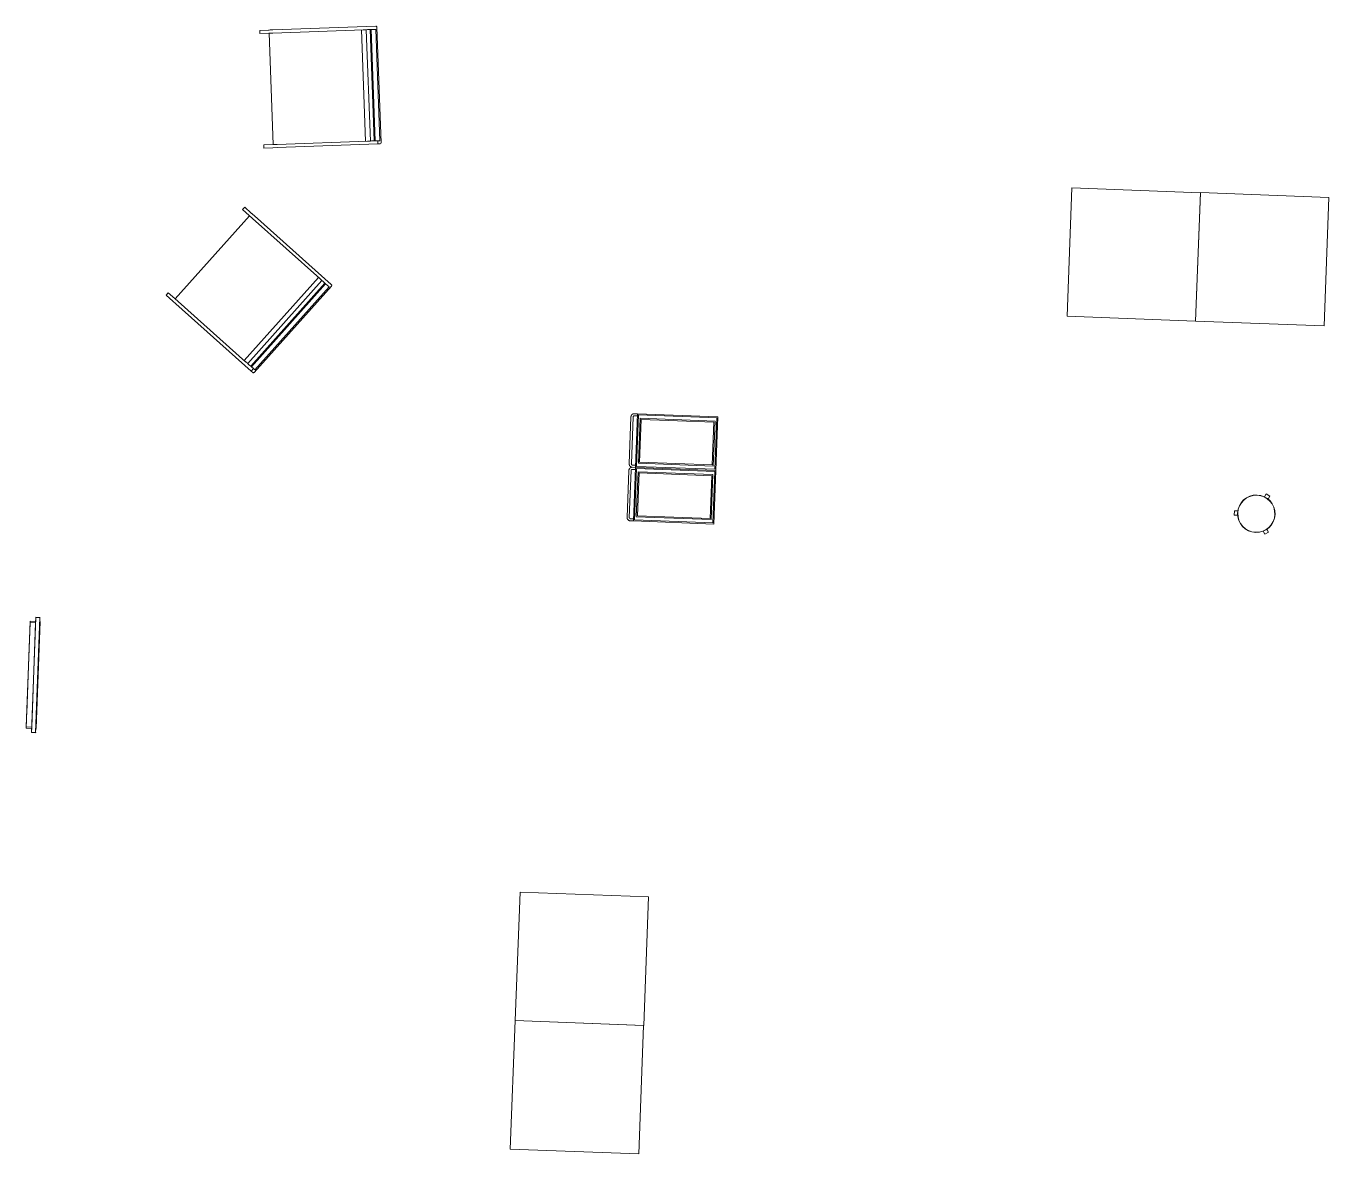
# Model space of a CAD drawing. Header units: millimetres. Extents: x 18438 to 82538, y -3412 to 53720.
# Drawn here: x 69987 to 82143, y 39413 to 49941 of the extents above; entities that cross this region are included whole.
import ezdxf

# ---------------------------------------------------------------- set-up
doc = ezdxf.new("R2010")
doc.units = ezdxf.units.MM
doc.header["$MEASUREMENT"] = 0
doc.layers.add('E-ELEC-EQPM', color=71, linetype='Continuous', lineweight=13)
doc.layers.add('I-FURN', color=40, linetype='Continuous', lineweight=13)

# ---------------------------------------------------------------- blocks, each defined once
blk = doc.blocks.new('New Furniture_Team Table_NT1 - NT1-9512428-GA PLAN - LEVEL 11')
at = {"layer": 'I-FURN', "color": 0, "lineweight": -2}
for p, q in [((-600, 600), (600, 600)), ((-600, -600), (-600, 600)), ((600, 600), (600, -600)), ((600, -600), (-600, -600))]:
    blk.add_line(p, q, dxfattribs=at)
blk = doc.blocks.new('New Furniture_Team Table_NT1 - NT1-9512384-GA PLAN - LEVEL 11')
at = {"layer": 'I-FURN', "color": 0, "lineweight": -2}
for p, q in [((600, 600), (-600, 600)), ((-600, 600), (-600, -600)), ((600, -600), (600, 600)), ((-600, -600), (600, -600))]:
    blk.add_line(p, q, dxfattribs=at)
blk = doc.blocks.new('Existing Furniture_Aalto Stool 60_EC4 - EC4A-10015310-GA PLAN - LEVEL 11')
at = {"layer": 'I-FURN', "color": 0, "lineweight": -2}
for p, q in [((20, 205), (-20, 205)), ((-20, 173), (-20, 205)), ((20, 205), (20, 173)), ((-188, -85), (-160, -69)), ((-188, -85), (-168, -120)), ((-140, -104), (-168, -120)), ((168, -120), (140, -104)), ((160, -69), (188, -85)), ((168, -120), (188, -85))]:
    blk.add_line(p, q, dxfattribs=at)
for radius, start, end in [(175, 360, 180), (173, 360, 180), (173, 0, 180), (175, 180, 360), (173, 180, 360), (173, 180, 0)]:
    blk.add_arc((0, 0), radius, start, end, dxfattribs=at)
blk = doc.blocks.new('New Furniture_Storage Caddy_NS1 - NS1-9646874-GA PLAN - LEVEL 11')
at = {"layer": 'I-FURN', "color": 0, "lineweight": -2}
for p, q in [((295, 0), (-205, 0)), ((-205, 0), (-205, -750)), ((295, -750), (295, 0)), ((-195, -740), (-195, -10)), ((-195, -10), (285, -10)), ((255, -25), (-165, -25)), ((-165, -25), (-165, -725)), ((-155, -715), (-155, -35)), ((-155, -35), (245, -35)), ((245, -35), (245, -715)), ((255, -725), (255, -25)), ((285, -10), (285, -740)), ((-165, -725), (255, -725)), ((245, -715), (-155, -715)), ((-205, -750), (-205, -780)), ((-205, -750), (295, -750)), ((285, -740), (-195, -740)), ((-185, -780), (-185, -750)), ((265, -790), (-175, -790)), ((-175, -810), (265, -810)), ((275, -750), (275, -780)), ((295, -780), (295, -750))]:
    blk.add_line(p, q, dxfattribs=at)
at = {"layer": 'I-FURN', "color": 0, "lineweight": -2, "flags": 128}
for points in [[(-205, -780), (-205, -781), (-205, -782), (-205, -784), (-205, -785), (-205, -786), (-204, -787), (-204, -788), (-204, -789), (-203, -791), (-203, -792), (-202, -793), (-202, -794), (-201, -795), (-201, -796), (-200, -797), (-199, -798), (-199, -799), (-198, -800), (-197, -801), (-196, -802), (-195, -802), (-194, -803), (-193, -804), (-193, -805), (-192, -805), (-190, -806), (-189, -806), (-188, -807), (-187, -808), (-186, -808), (-185, -808), (-184, -809), (-183, -809), (-182, -809), (-180, -810), (-179, -810), (-178, -810), (-177, -810), (-176, -810), (-175, -810)], [(-175, -790), (-176, -790), (-176, -790), (-176, -790), (-177, -790), (-177, -790), (-178, -790), (-178, -790), (-178, -789), (-179, -789), (-179, -789), (-180, -789), (-180, -789), (-180, -789), (-181, -788), (-181, -788), (-181, -788), (-182, -788), (-182, -788), (-182, -787), (-182, -787), (-183, -787), (-183, -786), (-183, -786), (-183, -786), (-184, -785), (-184, -785), (-184, -785), (-184, -784), (-184, -784), (-185, -784), (-185, -783), (-185, -783), (-185, -782), (-185, -782), (-185, -782), (-185, -781), (-185, -781), (-185, -781), (-185, -780), (-185, -780)], [(265, -810), (266, -810), (267, -810), (268, -810), (269, -810), (271, -809), (272, -809), (273, -809), (274, -808), (275, -808), (276, -808), (277, -807), (279, -807), (280, -806), (281, -805), (282, -805), (283, -804), (284, -803), (284, -803), (285, -802), (286, -801), (287, -800), (288, -799), (289, -798), (289, -797), (290, -796), (291, -795), (291, -794), (292, -793), (292, -792), (293, -791), (293, -790), (293, -789), (294, -787), (294, -786), (294, -785), (294, -784), (295, -783), (295, -782), (295, -780), (295, -780)], [(275, -780), (275, -780), (275, -781), (275, -781), (275, -782), (275, -782), (274, -782), (274, -783), (274, -783), (274, -784), (274, -784), (274, -784), (274, -785), (273, -785), (273, -785), (273, -786), (273, -786), (272, -786), (272, -787), (272, -787), (272, -787), (271, -787), (271, -788), (271, -788), (270, -788), (270, -788), (270, -789), (269, -789), (269, -789), (269, -789), (268, -789), (268, -789), (268, -790), (267, -790), (267, -790), (266, -790), (266, -790), (266, -790), (265, -790), (265, -790), (265, -790)]]:
    blk.add_lwpolyline(points, dxfattribs=at)
blk = doc.blocks.new('New Furniture_Armchair_NC9 - NC9-V117-GA PLAN - LEVEL 11')
at = {"layer": 'I-FURN', "color": 0, "lineweight": -2}
for p, q in [((-560, -364), (-560, 597)), ((-550, 607), (530, 607)), ((-530, 595), (-530, 552)), ((510, 595), (-530, 595)), ((510, 552), (-530, 552)), ((-530, 544), (-530, 552)), ((-530, 517), (-530, 544)), ((510, 544), (-530, 544)), ((-530, 507), (-530, 517)), ((-530, 479), (-530, 507)), ((-530, 507), (510, 507)), ((510, 595), (510, 577)), ((510, 552), (510, 577)), ((540, 577), (510, 577)), ((510, 577), (540, 577)), ((510, 552), (510, 544)), ((510, 544), (510, 517)), ((510, 517), (510, 507)), ((510, 507), (510, 479)), ((540, 577), (540, 597)), ((540, 577), (540, -364)), ((-530, 480), (-530, -364)), ((-530, 463), (510, 463)), ((510, 463), (-530, 463)), ((510, -364), (510, 480)), ((-560, -374), (-560, -364)), ((-530, -364), (-530, -404)), ((510, -404), (510, -364)), ((540, -364), (540, -404)), ((-560, -382), (-560, -374)), ((-560, -390), (-560, -382)), ((-560, -397), (-560, -390)), ((-560, -401), (-560, -397)), ((-560, -404), (-560, -401)), ((-560, -487), (-560, -404)), ((-530, -400), (510, -400)), ((-530, -404), (-530, -487)), ((510, -487), (510, -404)), ((540, -404), (540, -487)), ((-560, -487), (-530, -487)), ((-560, -487), (-560, -487)), ((-530, -487), (-560, -487)), ((-530, -487), (-530, -487)), ((510, -487), (540, -487)), ((510, -487), (510, -487)), ((540, -487), (510, -487)), ((540, -487), (540, -487))]:
    blk.add_line(p, q, dxfattribs=at)
for centre, start, end in [((-550, 597), 90, 180), ((530, 597), 360, 90)]:
    blk.add_arc(centre, 10, start, end, dxfattribs=at)
blk = doc.blocks.new('New Furniture_Armchair_NC9 - NC9-9610522-GA PLAN - LEVEL 11')
at = {"layer": 'I-FURN', "color": 0, "lineweight": -2}
for p, q in [((-560, -364), (-560, 597)), ((-550, 607), (530, 607)), ((-530, 595), (-530, 552)), ((510, 595), (-530, 595)), ((510, 552), (-530, 552)), ((-530, 544), (-530, 552)), ((-530, 517), (-530, 544)), ((510, 544), (-530, 544)), ((-530, 507), (-530, 517)), ((-530, 479), (-530, 507)), ((-530, 507), (510, 507)), ((510, 595), (510, 577)), ((510, 552), (510, 577)), ((540, 577), (510, 577)), ((510, 577), (540, 577)), ((510, 552), (510, 544)), ((510, 544), (510, 517)), ((510, 517), (510, 507)), ((510, 507), (510, 479)), ((540, 577), (540, 597)), ((540, 577), (540, -364)), ((-530, 480), (-530, -364)), ((-530, 463), (510, 463)), ((510, 463), (-530, 463)), ((510, -364), (510, 480)), ((-560, -374), (-560, -364)), ((-530, -364), (-530, -404)), ((510, -404), (510, -364)), ((540, -364), (540, -404)), ((-560, -382), (-560, -374)), ((-560, -390), (-560, -382)), ((-560, -397), (-560, -390)), ((-560, -401), (-560, -397)), ((-560, -404), (-560, -401)), ((-560, -487), (-560, -404)), ((-530, -400), (510, -400)), ((-530, -404), (-530, -487)), ((510, -487), (510, -404)), ((540, -404), (540, -487)), ((-560, -487), (-530, -487)), ((-560, -487), (-560, -487)), ((-530, -487), (-560, -487)), ((-530, -487), (-530, -487)), ((510, -487), (540, -487)), ((510, -487), (510, -487)), ((540, -487), (510, -487)), ((540, -487), (540, -487))]:
    blk.add_line(p, q, dxfattribs=at)
for centre, start, end in [((-550, 597), 90, 180), ((530, 597), 360, 90)]:
    blk.add_arc(centre, 10, start, end, dxfattribs=at)
blk = doc.blocks.new('Electrical Equipment_Fixed TV Screen_SCR-002 - SCR- Samsung DM75E 48_ Display-4278070-GA PLAN - LEVEL 11')
at = {"layer": 'E-ELEC-EQPM', "color": 0, "lineweight": -2}
for p, q in [((-234, 0), (-234, -51)), ((-221, 0), (-221, -51)), ((752, 0), (-221, 0)), ((752, -51), (752, 0)), ((-272, -51), (-273, -51)), ((-273, -51), (-273, -92)), ((-273, -92), (-272, -92)), ((-234, -51), (-272, -51)), ((-272, -51), (-272, -89)), ((-221, -51), (-272, -51)), ((-272, -51), (-272, -89)), ((803, -51), (-272, -51)), ((-272, -51), (-272, -89)), ((-272, -92), (-272, -51)), ((-272, -89), (-234, -89)), ((-272, -89), (803, -89)), ((-272, -89), (803, -89)), ((765, 0), (-234, 0)), ((-234, -89), (-234, -92)), ((-234, -92), (765, -92)), ((752, -51), (-221, -51)), ((522, 0), (-93, 0)), ((803, -51), (752, -51)), ((765, -51), (765, 0)), ((803, -51), (765, -51)), ((765, -89), (803, -89)), ((765, -92), (765, -89)), ((803, -89), (803, -51)), ((803, -89), (803, -51)), ((803, -89), (803, -51)), ((804, -51), (803, -51)), ((803, -51), (803, -92)), ((803, -92), (804, -92)), ((804, -92), (804, -51))]:
    blk.add_line(p, q, dxfattribs=at)

msp = doc.modelspace()

# ---------------------------------------------------------------- block references
at = {"layer": 'E-ELEC-EQPM', "color": 40, "lineweight": 0, "rotation": 87.81652505426008}
msp.add_blockref('Electrical Equipment_Fixed TV Screen_SCR-002 - SCR- Samsung DM75E 48_ Display-4278070-GA PLAN - LEVEL 11', (69997, 43621), dxfattribs=at)
at = {"layer": 'I-FURN', "color": 40, "lineweight": 0}
for name, p, rotation in [('New Furniture_Armchair_NC9 - NC9-9610522-GA PLAN - LEVEL 11', (72674, 49359), 272.0957256778483), ('New Furniture_Team Table_NT1 - NT1-9512384-GA PLAN - LEVEL 11', (80322, 47809), 357.816525054261), ('New Furniture_Team Table_NT1 - NT1-9512384-GA PLAN - LEVEL 11', (81521, 47764), 357.816525054261), ('New Furniture_Armchair_NC9 - NC9-V117-GA PLAN - LEVEL 11', (72017, 47508), 228.2305396536429), ('New Furniture_Storage Caddy_NS1 - NS1-9646874-GA PLAN - LEVEL 11', (76434, 46088), 267.8165250542613), ('New Furniture_Storage Caddy_NS1 - NS1-9646874-GA PLAN - LEVEL 11', (76415, 45588), 267.8165250542613), ('Existing Furniture_Aalto Stool 60_EC4 - EC4A-10015310-GA PLAN - LEVEL 11', (81466, 45389), 87.81652505426094), ('New Furniture_Team Table_NT1 - NT1-9512384-GA PLAN - LEVEL 11', (75173, 41235), 357.816525054261), ('New Furniture_Team Table_NT1 - NT1-9512428-GA PLAN - LEVEL 11', (75127, 40036), 177.8165250542611)]:
    msp.add_blockref(name, p, dxfattribs=dict(at, rotation=rotation))

doc.saveas('drawing.dxf')
